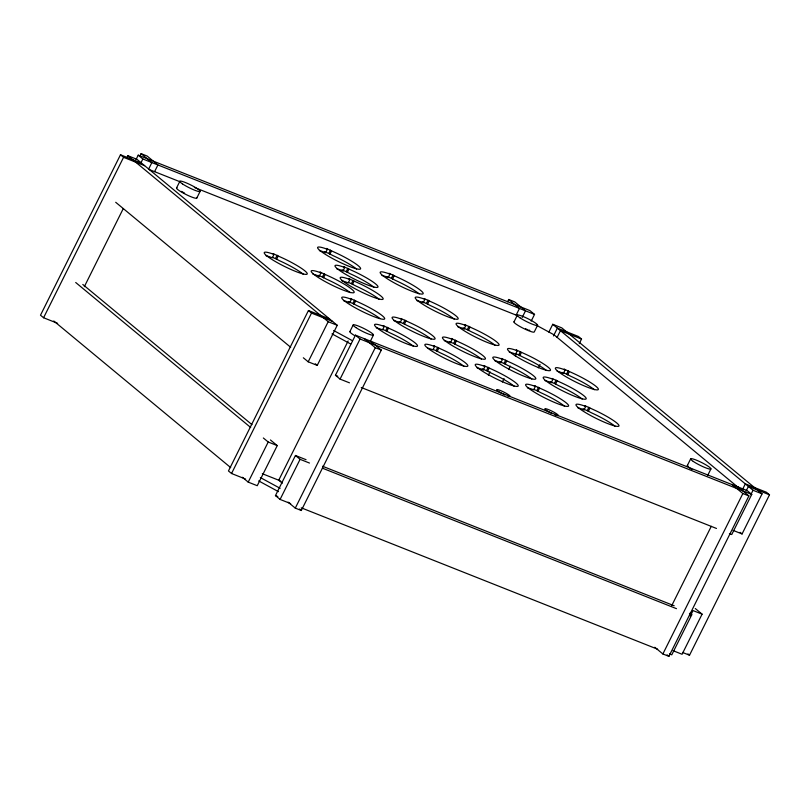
<?xml version="1.0" encoding="UTF-8"?>
<svg xmlns="http://www.w3.org/2000/svg" width="810" height="810" viewBox="0 0 810 810"><rect width="100%" height="100%" fill="white"/><g stroke="black" fill="none" stroke-linecap="round" stroke-linejoin="round"><path stroke-width="1.21" d="M141.578 163.154L120.477 154.781L40.5 315.201L43.578 317.753L57.642 323.332M43.578 317.753L123.566 157.332L120.477 154.781M126.805 157.96L127.909 155.733L136.951 159.317L337.233 325.286L317.236 365.391L308.195 361.807L303.335 357.777M135.999 159.621L138.216 155.166L529.912 310.574L534.539 314.412L531.198 321.094M139.968 155.905L141.092 153.647L147.126 156.036L157.91 164.977L154.578 171.659M140.616 163.448L142.844 158.993L138.216 155.166M84.341 286.669L123.292 208.555M176.519 188.011L179.85 181.329M196.79 198.055L200.121 191.373M274.003 254.441L271.32 253.459A23.986 3.382 26.5 0 0 275.663 261.701A23.986 3.382 26.5 0 0 307.061 274.155A23.986 3.382 26.5 0 0 281.242 257.398L272.98 253.601L274.003 254.441L272.332 257.782L269.659 256.8A23.986 3.382 26.5 0 0 266.014 255.778M303.244 274.215A23.986 3.382 26.5 0 0 279.572 260.739L275.491 258.592L277.162 255.251M276.504 259.433L278.174 256.092M319.363 250.644A23.986 3.382 26.5 0 1 323.008 251.667L325.691 252.639L327.351 249.298L326.339 248.457L334.591 252.254A23.986 3.382 26.5 0 1 360.42 269.021A23.986 3.382 26.5 0 1 329.022 256.557A23.986 3.382 26.5 0 1 324.678 248.316L327.351 249.298M356.592 269.072A23.986 3.382 26.5 0 0 332.93 255.595L328.85 253.459L330.51 250.118M329.862 254.299L331.533 250.958M312.954 274.205A23.986 3.382 26.5 0 1 316.599 275.228L319.272 276.21L320.942 272.869L319.92 272.018L328.182 275.825A23.986 3.382 26.5 0 1 354 292.582A23.986 3.382 26.5 0 1 322.603 280.128A23.986 3.382 26.5 0 1 318.259 271.887L320.942 272.869M350.183 292.643A23.986 3.382 26.5 0 0 326.511 279.167L322.431 277.02L324.101 273.679M323.453 277.86L325.114 274.519M329.528 318.897L308.438 310.534L228.46 470.954L231.538 473.506L245.602 479.085M231.538 473.506L311.516 313.085L308.438 310.534M336.747 268.849A23.986 3.382 26.5 0 1 340.392 269.872L343.065 270.854L344.736 267.502L343.713 266.662L351.975 270.459A23.986 3.382 26.5 0 1 377.794 287.226A23.986 3.382 26.5 0 1 346.407 274.772A23.986 3.382 26.5 0 1 342.053 266.531L344.736 267.502M373.977 287.287A23.986 3.382 26.5 0 0 350.305 273.81L346.224 271.664L347.895 268.323M347.247 272.504L348.908 269.163M270.439 439.962L277.243 445.601L257.246 485.706L248.214 482.122L268.211 442.017L263.341 437.987M308.195 361.807L328.192 321.702L127.909 155.733M349.92 279.521L347.237 278.539A23.986 3.382 26.5 0 0 351.591 286.781A23.986 3.382 26.5 0 0 382.978 299.234A23.986 3.382 26.5 0 0 357.159 282.477L348.908 278.67L349.92 279.521L348.249 282.862L345.576 281.88A23.986 3.382 26.5 0 0 341.931 280.857M379.161 299.295A23.986 3.382 26.5 0 0 355.489 285.819L351.408 283.672L353.079 280.331M352.431 284.512L354.091 281.171M343.45 300.672A23.986 3.382 26.5 0 1 347.095 301.695L349.768 302.667L351.439 299.325L350.426 298.485L358.678 302.282A23.986 3.382 26.5 0 1 384.497 319.049A23.986 3.382 26.5 0 1 353.109 306.585A23.986 3.382 26.5 0 1 348.756 298.353L351.439 299.325M380.001 318.563A23.986 3.382 26.5 0 0 357.007 305.623L352.927 303.487L354.598 300.145M353.95 304.327L355.61 300.986M349.859 331.665L353.19 324.972M282.315 483.195L278.721 480.219L348.138 340.98M290.668 503.617L280.088 499.426L275.461 495.588L295.458 455.483L306.048 459.685M349.485 382.836L340.068 379.11L335.451 375.273L355.448 335.168L747.144 490.587L751.761 494.414L731.764 534.519L729.415 533.587M381.935 275.471A23.986 3.382 26.5 0 1 385.58 276.493L388.263 277.466L389.924 274.124L388.911 273.284L397.163 277.081A23.986 3.382 26.5 0 1 422.992 293.848A23.986 3.382 26.5 0 1 391.594 281.384A23.986 3.382 26.5 0 1 387.251 273.142L389.924 274.124M280.088 499.426L300.085 459.321L295.458 455.483M340.068 379.11L360.065 339.005L355.448 335.168M419.165 293.898A23.986 3.382 26.5 0 0 395.503 280.422L391.422 278.286L393.083 274.944M392.435 279.126L394.106 275.785M370.14 341.699L373.471 335.016M384.234 326.501L381.55 325.529A23.986 3.382 26.5 0 0 385.904 333.76A23.986 3.382 26.5 0 0 417.302 346.224A23.986 3.382 26.5 0 0 391.473 329.457L383.221 325.66L384.234 326.501L382.563 329.842L379.89 328.87A23.986 3.382 26.5 0 0 376.245 327.848M370.514 341.152L381.297 350.082L301.31 510.502L295.285 508.113L375.273 347.692L364.49 338.762M413.475 346.285A23.986 3.382 26.5 0 0 389.812 332.799L385.732 330.662L387.393 327.321M386.745 331.503L388.405 328.161M393.832 320.659A23.986 3.382 26.5 0 1 397.467 321.681L400.15 322.653L401.811 319.312L400.798 318.472L409.06 322.269A23.986 3.382 26.5 0 1 434.879 339.036A23.986 3.382 26.5 0 1 403.481 326.572A23.986 3.382 26.5 0 1 399.138 318.34L401.811 319.312M431.062 339.096A23.986 3.382 26.5 0 0 407.389 325.61L403.309 323.474L404.98 320.132M404.322 324.314L405.992 320.973M416.947 300.672A23.986 3.382 26.5 0 1 420.592 301.695L423.265 302.667L424.936 299.325L423.913 298.485L432.175 302.282A23.986 3.382 26.5 0 1 457.994 319.049A23.986 3.382 26.5 0 1 426.597 306.585A23.986 3.382 26.5 0 1 422.253 298.353L424.936 299.325M454.177 319.11A23.986 3.382 26.5 0 0 430.505 305.623L426.425 303.487L428.095 300.145M427.447 304.327L429.108 300.986M434.616 346.498L431.933 345.516A23.986 3.382 26.5 0 0 436.276 353.757A23.986 3.382 26.5 0 0 467.674 366.211A23.986 3.382 26.5 0 0 441.855 349.454L433.593 345.647L434.616 346.498L432.945 349.839L430.262 348.857A23.986 3.382 26.5 0 0 427.71 348.097M463.857 366.272A23.986 3.382 26.5 0 0 440.184 352.796L436.104 350.649L437.775 347.308M437.117 351.489L438.787 348.148M444.204 340.645A23.986 3.382 26.5 0 1 447.849 341.668L450.522 342.65L452.193 339.309L451.18 338.458L459.432 342.266A23.986 3.382 26.5 0 1 485.261 359.022A23.986 3.382 26.5 0 1 453.863 346.569A23.986 3.382 26.5 0 1 449.509 338.327L452.193 339.309M481.434 359.083A23.986 3.382 26.5 0 0 457.772 345.607L453.691 343.46L455.352 340.119M454.704 344.301L456.364 340.959M457.842 326.845A23.986 3.382 26.5 0 1 461.487 327.868L464.171 328.85L465.831 325.509L464.818 324.668L473.07 328.465A23.986 3.382 26.5 0 1 498.899 345.222A23.986 3.382 26.5 0 1 467.502 332.768A23.986 3.382 26.5 0 1 463.158 324.526L465.831 325.509M495.072 345.283A23.986 3.382 26.5 0 0 471.41 331.806L467.329 329.66L468.99 326.319M468.342 330.51L470.002 327.169M507.556 301.755L508.69 299.498L514.715 301.887L525.498 310.817L522.167 317.51M476.999 367.821A23.986 3.382 26.5 0 1 480.644 368.844L483.327 369.826L484.987 366.484L483.975 365.644L492.227 369.441A23.986 3.382 26.5 0 1 518.056 386.198A23.986 3.382 26.5 0 1 486.658 373.744A23.986 3.382 26.5 0 1 482.315 365.502L484.987 366.484M514.228 386.259A23.986 3.382 26.5 0 0 490.566 372.782L486.486 370.636L488.147 367.294M487.498 371.476L489.169 368.135M516.142 315.11L519.473 308.428L508.69 299.498M513.975 321.904L517.307 315.222M488.359 375.202L490.05 371.8M494.586 360.632A23.986 3.382 26.5 0 1 498.221 361.655L500.904 362.637L502.575 359.296L501.552 358.455L509.814 362.252A23.986 3.382 26.5 0 1 535.633 379.009A23.986 3.382 26.5 0 1 504.235 366.555A23.986 3.382 26.5 0 1 499.892 358.314L502.575 359.296M531.816 379.07A23.986 3.382 26.5 0 0 508.143 365.593L504.063 363.447L505.734 360.106M505.075 364.287L506.746 360.946M517.256 350.76L514.573 349.778A23.986 3.382 26.5 0 0 518.926 358.02A23.986 3.382 26.5 0 0 550.314 370.474A23.986 3.382 26.5 0 0 524.495 353.717L516.233 349.91L517.256 350.76L515.585 354.102L512.912 353.119A23.986 3.382 26.5 0 0 509.267 352.097M502.372 382.016L504.073 378.624M508.579 369.562L510.28 366.171M515.352 355.985L516.486 353.717M546.497 370.534A23.986 3.382 26.5 0 0 522.825 357.058L518.744 354.912L520.415 351.57M519.767 355.752L521.427 352.411M537.587 325.266L534.256 331.948A11.32 1.59 26.5 0 1 522.278 327.787A11.32 1.59 26.5 0 1 514.451 321.681M548.866 332.09L552.754 324.294L561.786 327.878L762.068 493.847L742.071 533.952L733.04 530.368M553.483 335.927L557.371 328.131L578.462 336.494L581.539 339.046L579.292 343.572M538.336 367.811L540.027 364.419M557.118 337.365L560.449 330.683L581.539 339.046M535.37 386.471L532.686 385.489A23.986 3.382 26.5 0 0 537.04 393.731A23.986 3.382 26.5 0 0 568.428 406.185A23.986 3.382 26.5 0 0 542.609 389.428L534.347 385.631L535.37 386.471L533.699 389.812L531.026 388.83A23.986 3.382 26.5 0 0 527.381 387.808M564.611 406.245A23.986 3.382 26.5 0 0 540.938 392.769L536.858 390.633L538.529 387.281M537.88 391.473L539.541 388.132M544.958 380.619A23.986 3.382 26.5 0 1 548.603 381.642L551.286 382.624L552.947 379.283L551.934 378.442L560.186 382.239A23.986 3.382 26.5 0 1 586.015 398.996A23.986 3.382 26.5 0 1 554.617 386.542A23.986 3.382 26.5 0 1 550.274 378.3L552.947 379.283M582.188 399.057A23.986 3.382 26.5 0 0 558.525 385.58L554.445 383.444L556.106 380.092M555.457 384.284L557.128 380.943M557.128 371.284A23.986 3.382 26.5 0 1 560.763 372.306L563.446 373.288L565.107 369.947L564.094 369.097L572.356 372.904A23.986 3.382 26.5 0 1 598.175 389.661A23.986 3.382 26.5 0 1 566.777 377.207A23.986 3.382 26.5 0 1 562.434 368.965L565.107 369.947M594.358 389.721A23.986 3.382 26.5 0 0 570.685 376.245L566.605 374.099L568.276 370.757M567.618 374.939L569.288 371.598M577.753 407.794A23.986 3.382 26.5 0 1 581.398 408.817L584.081 409.799L585.741 406.458L584.729 405.618L592.991 409.414A23.986 3.382 26.5 0 1 618.81 426.171A23.986 3.382 26.5 0 1 587.412 413.718A23.986 3.382 26.5 0 1 583.068 405.476L585.741 406.458M614.992 426.232A23.986 3.382 26.5 0 0 591.32 412.756L587.24 410.619L588.9 407.278M588.252 411.46L589.923 408.118M687.326 465.558L690.657 458.865M707.596 475.591L710.937 468.909M671.763 605.566L711.271 526.328M742.547 489.453L745.332 483.874L766.422 492.247L769.5 494.799L689.523 655.219L682.486 652.425M738.102 487.002L748.885 495.933L668.908 656.353L662.874 653.964L742.861 493.543L732.078 484.613M746.182 490.89L748.41 486.435L769.5 494.799M690.272 616.147L693.046 610.578L702.088 614.162L682.091 654.267L673.049 650.683M750.809 494.718L753.027 490.263L552.754 324.294M689.928 613.2L691.78 614.729L671.784 654.834L669.424 653.903M142.844 158.993L534.539 314.412M123.566 157.332L144.656 165.706M180.265 181.855L148.544 169.27L151.885 162.577L141.092 153.647M194.37 187.444L517.468 315.637M328.85 253.459L324.668 251.799L325.691 252.639M391.422 278.286L387.241 276.625L388.263 277.466M346.224 271.664L342.053 270.003L343.065 270.854M426.425 303.487L422.253 301.826L423.265 302.667M348.28 282.427L351.408 283.672M467.329 329.66L463.148 328.009L464.171 328.85M322.431 277.02L318.259 275.37L319.272 276.21M515.616 353.666L518.744 354.912M272.363 257.357L275.491 258.592M566.605 374.099L562.434 372.448L563.446 373.288M352.927 303.487L348.756 301.826L349.768 302.667M403.309 323.474L399.138 321.813L400.15 322.653M453.691 343.46L449.509 341.81L450.522 342.65M504.063 363.447L499.892 361.797L500.904 362.637M554.445 383.444L550.263 381.783L551.286 382.624M382.593 329.417L385.732 330.662M432.975 349.404L436.104 350.649M486.486 370.636L482.304 368.985L483.327 369.826M533.729 389.387L536.858 390.633M587.24 410.619L583.068 408.959L584.081 409.799M311.516 313.085L332.606 321.459M328.192 321.702L337.233 325.286M753.027 490.263L762.068 493.847M360.065 339.005L751.761 494.414M375.273 347.692L381.297 350.082M742.861 493.543L748.885 495.933M335.451 375.273L337.8 376.215M361.25 387.504L716.475 528.454M268.211 442.017L277.243 445.601M322.512 466.226L674.214 605.769M300.085 459.321L309.491 463.047M322.431 468.18L676.482 608.664M689.421 613.798L691.78 614.729M262.318 473.708L278.721 480.219M275.461 495.588L277.82 496.53M301.259 507.819L657.669 649.235M536.453 325.266L554.04 334.813L739.257 488.298M333.669 330.52L352.36 340.666M332.009 333.872L350.69 344.007M260.354 477.576L280.139 488.319M258.694 480.917L278.478 491.66M740.127 532.342L742.071 533.952M695.274 608.523L702.088 614.162M687.973 653.943L689.523 655.219M667.106 654.865L668.908 656.353M315.292 363.781L317.236 365.391M654.794 647.261L662.874 653.964M115.698 202.287L290.699 347.298M82.802 284.472L251.971 424.653M75.705 282.498L250.705 427.508M299.518 509.014L301.31 510.502M288.097 502.159L295.285 508.113M53.764 320.983L230.708 467.613M242.382 477.282L248.214 482.122M691.942 469.385A11.32 1.59 26.5 0 1 687.801 465.335M354.486 335.492A11.32 1.59 26.5 0 1 350.345 331.432M196.577 197.488A11.32 1.59 26.5 0 1 186.138 194.562A11.32 1.59 26.5 0 1 176.995 187.788M280.867 481.423A7.543 1.063 26.5 0 1 279.268 480.097M551.235 413.161A7.543 1.063 26.5 0 1 544.978 408.675A7.543 1.063 26.5 0 1 554.212 412.341A7.543 1.063 26.5 0 1 557.26 415.56M556.116 415.236A7.543 1.063 26.5 0 1 554.658 414.7M501.289 393.133A7.543 1.063 26.5 0 1 497.391 389.559A7.543 1.063 26.5 0 1 507.526 394.106A7.543 1.063 26.5 0 1 507.9 396.11M504.782 394.865A7.543 1.063 26.5 0 1 503.02 394.035M184.569 193.155A7.543 1.063 26.5 0 1 181.632 191.383M529.791 330.338A7.543 1.063 26.5 0 1 528.646 330.014M527.199 329.478A7.543 1.063 26.5 0 1 525.528 328.779M693.259 461.416A11.32 1.59 26.5 0 0 710.451 469.132A11.32 1.59 26.5 0 0 698.665 461.123A11.32 1.59 26.5 0 0 693.259 461.416M355.803 327.524A11.32 1.59 26.5 0 0 372.995 335.239A11.32 1.59 26.5 0 0 361.209 327.23A11.32 1.59 26.5 0 0 355.803 327.524M182.452 183.88A11.32 1.59 26.5 0 0 199.645 191.595A11.32 1.59 26.5 0 0 187.859 183.576A11.32 1.59 26.5 0 0 182.452 183.88M519.909 317.773A11.32 1.59 26.5 0 0 537.101 325.488A11.32 1.59 26.5 0 0 525.326 317.469A11.32 1.59 26.5 0 0 519.909 317.773"/></g></svg>
